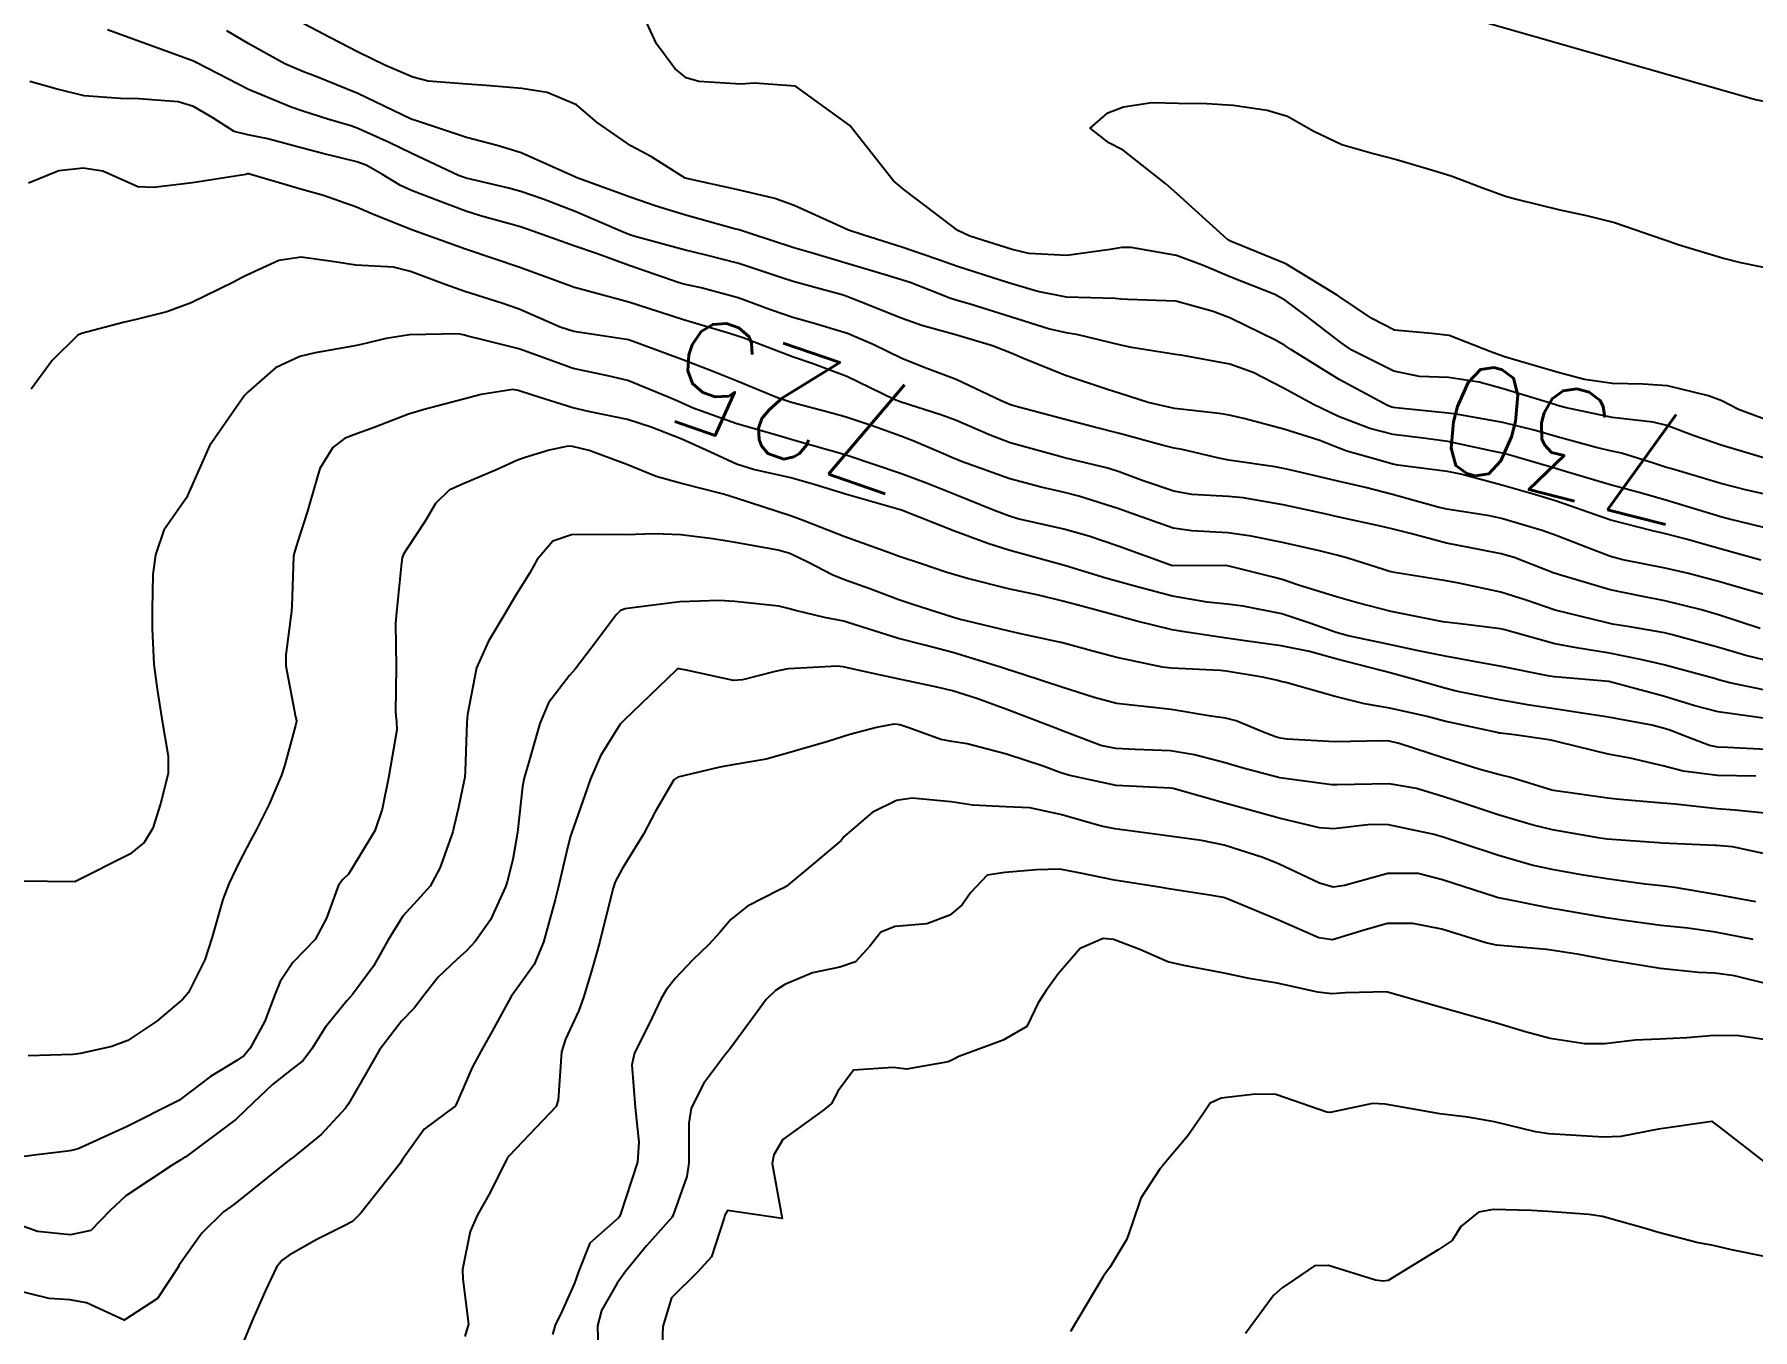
# Model space of a CAD drawing. Header units: metres. Extents: x 298520 to 308411, y 7433745 to 7450750.
# Drawn here: x 299195.5 to 299258.3, y 7449486.8 to 7449534.2 of the extents above; entities that cross this region are included whole.
import ezdxf
from ezdxf.enums import TextEntityAlignment as Align

# ---------------------------------------------------------------- set-up
doc = ezdxf.new("R2010")
doc.units = ezdxf.units.M
doc.header["$LTSCALE"] = 10
for name, color, linetype in [('Cotas', 45, 'Continuous'), ('Curvas de Nivel 1m', 11, 'Continuous'), ('Curvas de Nivel 5m', 15, 'Continuous'), ('Linha Férrea', 251, 'TRACKS')]:
    doc.layers.add(name, color=color, linetype=linetype)
doc.styles.add('Style-STANDARD', font='STANDARD.shx')
doc.linetypes.add('TRACKS', pattern='A,0.15,[130,ltypeshp.shx,S=0.25,R=0,X=0,Y=0],0.15', length=0.3)

msp = doc.modelspace()

# ---------------------------------------------------------------- linework, layer by layer
at = {"layer": 'Curvas de Nivel 1m', "flags": 128}
for points, elevation in [([(299259.003, 7449518.643), (299257.17, 7449519.189), (299256.143, 7449519.54), (299255.177, 7449519.912), (299254.677, 7449520.026), (299253.179, 7449520.201), (299251.445, 7449520.567), (299251.184, 7449520.642), (299251.085, 7449520.671), (299249.193, 7449521.252), (299248.311, 7449521.495), (299247.199, 7449521.661), (299246.13, 7449521.7), (299245.202, 7449521.897), (299243.656, 7449522.663), (299243.389, 7449522.842), (299243.216, 7449522.973), (299241.988, 7449523.92), (299241.231, 7449524.477), (299240.845, 7449524.694), (299239.239, 7449525.333), (299238.258, 7449525.74), (299237.247, 7449526.124), (299235.59, 7449526.416), (299235.249, 7449526.413), (299234.831, 7449526.348), (299233.246, 7449526.124), (299231.857, 7449526.194), (299231.248, 7449526.339), (299229.689, 7449526.826), (299229.256, 7449527.04), (299228.444, 7449527.663), (299227.278, 7449528.542), (299226.891, 7449528.864), (299225.303, 7449530.88), (299223.324, 7449532.315), (299221.823, 7449532.425), (299221.325, 7449532.393), (299219.787, 7449532.485), (299219.328, 7449532.623), (299218.909, 7449532.956), (299218.244, 7449533.869), (299217.73, 7449534.974)], 731), ([(299258.62, 7449514.983), (299257.122, 7449515.403), (299255.884, 7449515.754), (299255.127, 7449515.947), (299254.656, 7449516.055), (299253.132, 7449516.447), (299252.812, 7449516.553), (299251.141, 7449517.139), (299250.34, 7449517.387), (299249.15, 7449517.725), (299247.642, 7449518.129), (299247.157, 7449518.225), (299245.345, 7449518.453), (299245.161, 7449518.496), (299244.611, 7449518.648), (299243.474, 7449518.973), (299243.167, 7449519.087), (299242.486, 7449519.36), (299241.174, 7449519.778), (299239.718, 7449520.164), (299239.179, 7449520.287), (299238.805, 7449520.341), (299237.181, 7449520.532), (299236.211, 7449520.75), (299235.188, 7449521.081), (299234.73, 7449521.227), (299233.197, 7449521.739), (299231.653, 7449522.358), (299231.209, 7449522.548), (299230.518, 7449522.817), (299229.217, 7449523.214), (299227.937, 7449523.567), (299227.222, 7449523.815), (299225.659, 7449524.445), (299225.23, 7449524.617), (299225.031, 7449524.683), (299224.264, 7449524.89), (299223.237, 7449525.168), (299222.855, 7449525.289), (299221.246, 7449525.825), (299220.055, 7449526.137), (299219.254, 7449526.327), (299217.405, 7449526.834), (299217.261, 7449526.882), (299217.02, 7449526.982), (299215.27, 7449527.733), (299214.099, 7449528.188), (299213.277, 7449528.467), (299212.836, 7449528.585), (299211.282, 7449528.953), (299211.004, 7449529.053), (299209.291, 7449529.848), (299208.463, 7449530.251), (299207.3, 7449530.784), (299207.07, 7449530.863), (299206.227, 7449531.106), (299205.307, 7449531.405), (299204.885, 7449531.549), (299203.319, 7449532.19), (299201.432, 7449533.169), (299201.367, 7449533.204), (299201.333, 7449533.222), (299201.256, 7449533.249), (299199.34, 7449533.947), (299198.165, 7449534.381)], 728), ([(299259.129, 7449516.083), (299257.422, 7449516.497), (299257.134, 7449516.573), (299257.034, 7449516.601), (299255.143, 7449517.173), (299254.252, 7449517.428), (299253.151, 7449517.728), (299251.509, 7449518.216), (299251.159, 7449518.326), (299250.282, 7449518.583), (299249.401, 7449518.833), (299249.166, 7449518.891), (299248.8, 7449518.97), (299247.17, 7449519.316), (299246.371, 7449519.428), (299245.172, 7449519.579), (299244.315, 7449519.793), (299243.179, 7449520.237), (299242.257, 7449520.679), (299241.192, 7449521.264), (299240.051, 7449521.851), (299239.205, 7449522.149), (299237.477, 7449522.468), (299237.209, 7449522.509), (299235.6, 7449522.756), (299235.214, 7449522.842), (299233.653, 7449523.219), (299233.218, 7449523.295), (299232.572, 7449523.444), (299231.223, 7449523.863), (299229.711, 7449524.342), (299229.229, 7449524.484), (299228.965, 7449524.569), (299228.261, 7449524.845), (299227.514, 7449525.134), (299227.237, 7449525.227), (299226.726, 7449525.38), (299225.247, 7449525.818), (299223.941, 7449526.205), (299223.256, 7449526.408), (299221.667, 7449526.924), (299221.367, 7449527.031), (299221.264, 7449527.061), (299221.095, 7449527.101), (299219.269, 7449527.606), (299218.23, 7449527.923), (299217.276, 7449528.254), (299215.301, 7449528.981), (299215.283, 7449528.988), (299215.255, 7449529), (299213.291, 7449529.872), (299212.41, 7449530.149), (299211.297, 7449530.444), (299209.388, 7449531.069), (299209.303, 7449531.101), (299209.249, 7449531.125), (299207.317, 7449532.044), (299205.755, 7449532.686), (299205.329, 7449532.843), (299204.655, 7449533.127), (299203.34, 7449533.858), (299202.531, 7449534.338)], 729), ([(299259.104, 7449513.614), (299257.534, 7449514.071), (299257.11, 7449514.194), (299255.921, 7449514.512), (299255.115, 7449514.694), (299253.572, 7449514.998), (299253.119, 7449515.118), (299252.227, 7449515.453), (299251.126, 7449515.88), (299250.614, 7449516.064), (299249.132, 7449516.507), (299248.699, 7449516.604), (299247.136, 7449516.847), (299246.853, 7449516.907), (299245.144, 7449517.378), (299244.166, 7449517.637), (299243.151, 7449517.87), (299241.6, 7449518.242), (299241.159, 7449518.34), (299240.859, 7449518.394), (299239.162, 7449518.637), (299239.1, 7449518.649), (299238.796, 7449518.716), (299237.454, 7449519.024), (299237.166, 7449519.081), (299236.727, 7449519.184), (299235.171, 7449519.612), (299234.25, 7449519.85), (299233.176, 7449520.121), (299231.392, 7449520.596), (299231.181, 7449520.665), (299230.836, 7449520.813), (299229.194, 7449521.585), (299228.026, 7449522.023), (299227.205, 7449522.351), (299226.156, 7449522.871), (299225.217, 7449523.273), (299223.966, 7449523.644), (299223.222, 7449523.855), (299222.443, 7449524.13), (299221.229, 7449524.58), (299219.878, 7449524.944), (299219.235, 7449525.078), (299219.064, 7449525.124), (299217.245, 7449525.758), (299216.048, 7449526.195), (299215.255, 7449526.47), (299213.724, 7449527.015), (299213.264, 7449527.169), (299211.801, 7449527.575), (299211.27, 7449527.744), (299210.171, 7449528.163), (299209.277, 7449528.5), (299208.884, 7449528.681), (299208.224, 7449529.086), (299207.619, 7449529.428), (299207.287, 7449529.551), (299206.036, 7449529.854), (299205.292, 7449530.045), (299204.034, 7449530.394), (299203.297, 7449530.53), (299202.804, 7449530.654), (299202.019, 7449531.159), (299201.309, 7449531.575), (299200.748, 7449531.739), (299199.313, 7449531.852), (299198.647, 7449531.863), (299197.314, 7449531.965), (299196.333, 7449532.209), (299195.322, 7449532.49)], 727), ([(299259.178, 7449519.982), (299257.797, 7449520.494), (299257.188, 7449520.806), (299256.699, 7449520.997), (299255.196, 7449521.361), (299254.31, 7449521.419), (299253.196, 7449521.441), (299252.165, 7449521.594), (299251.202, 7449521.842), (299249.444, 7449522.362), (299249.21, 7449522.434), (299248.746, 7449522.605), (299247.219, 7449523.197), (299246.578, 7449523.268), (299245.22, 7449523.39), (299244.387, 7449523.815), (299243.232, 7449524.595), (299243.122, 7449524.671), (299241.244, 7449525.815), (299239.372, 7449526.588), (299239.252, 7449526.631), (299239.197, 7449526.655), (299239.112, 7449526.712), (299237.277, 7449528.375), (299236.866, 7449528.744), (299235.295, 7449529.976), (299234.776, 7449530.246), (299234.098, 7449530.778), (299234.735, 7449531.346), (299235.315, 7449531.562), (299236.347, 7449531.72), (299237.317, 7449531.688), (299238.362, 7449531.679), (299239.317, 7449531.623), (299240.569, 7449531.442), (299241.311, 7449531.22), (299242.251, 7449530.681), (299243.298, 7449530.178), (299244.485, 7449529.842), (299245.293, 7449529.628), (299246.701, 7449529.214), (299247.287, 7449529.041), (299248.41, 7449528.609), (299249.278, 7449528.298), (299249.684, 7449528.187), (299251.271, 7449527.79), (299252.245, 7449527.584), (299253.265, 7449527.331), (299255.073, 7449526.705), (299255.255, 7449526.642), (299255.63, 7449526.516), (299257.248, 7449526.024), (299257.87, 7449525.87), (299259.244, 7449525.593)], 732), ([(299258.596, 7449512.485), (299257.098, 7449512.976), (299256.439, 7449513.167), (299255.103, 7449513.492), (299254.234, 7449513.663), (299253.106, 7449513.903), (299251.222, 7449514.459), (299251.112, 7449514.489), (299251.052, 7449514.511), (299250.895, 7449514.573), (299249.599, 7449515.074), (299249.119, 7449515.215), (299248.372, 7449515.355), (299247.123, 7449515.609), (299245.805, 7449515.954), (299245.128, 7449516.128), (299244.708, 7449516.226), (299243.132, 7449516.567), (299242.668, 7449516.675), (299241.146, 7449517.008), (299239.693, 7449517.257), (299239.149, 7449517.309), (299237.808, 7449517.389), (299237.151, 7449517.503), (299236.028, 7449517.878), (299235.157, 7449518.214), (299234.741, 7449518.348), (299233.162, 7449518.725), (299232.898, 7449518.793), (299231.168, 7449519.279), (299230.438, 7449519.549), (299229.176, 7449520.099), (299228.64, 7449520.3), (299227.182, 7449520.76), (299226.929, 7449520.863), (299225.195, 7449521.697), (299223.93, 7449522.171), (299223.206, 7449522.422), (299221.912, 7449522.923), (299221.403, 7449523.115), (299221.215, 7449523.179), (299220.87, 7449523.28), (299219.221, 7449523.765), (299218.319, 7449524.059), (299217.227, 7449524.418), (299215.293, 7449524.939), (299215.232, 7449524.955), (299215.104, 7449525.001), (299213.243, 7449525.688), (299212.264, 7449526.019), (299211.252, 7449526.35), (299209.263, 7449527.07), (299207.826, 7449527.649), (299207.271, 7449527.896), (299206.066, 7449528.321), (299205.277, 7449528.541), (299203.317, 7449529.105), (299203.283, 7449529.104), (299203.23, 7449529.089), (299201.279, 7449528.775), (299199.85, 7449528.611), (299199.277, 7449528.64), (299197.994, 7449529.203), (299197.284, 7449529.318), (299196.394, 7449529.223), (299195.278, 7449528.767)], 726), ([(299259.06, 7449510.166), (299257.475, 7449510.496), (299257.065, 7449510.608), (299256.917, 7449510.65), (299255.072, 7449511.151), (299254.28, 7449511.333), (299253.078, 7449511.576), (299251.87, 7449511.773), (299251.083, 7449511.921), (299249.251, 7449512.437), (299249.091, 7449512.473), (299247.921, 7449512.612), (299247.094, 7449512.713), (299246.986, 7449512.729), (299245.098, 7449513.105), (299243.864, 7449513.422), (299243.103, 7449513.646), (299241.717, 7449514.074), (299241.109, 7449514.272), (299240.78, 7449514.365), (299239.37, 7449514.716), (299239.114, 7449514.776), (299239.053, 7449514.782), (299237.113, 7449514.773), (299237.069, 7449514.785), (299235.124, 7449515.496), (299234.043, 7449515.863), (299233.133, 7449516.118), (299231.446, 7449516.499), (299231.14, 7449516.586), (299230.555, 7449516.816), (299229.148, 7449517.388), (299228.105, 7449517.798), (299227.156, 7449518.154), (299225.244, 7449518.797), (299225.162, 7449518.824), (299225.117, 7449518.835), (299224.966, 7449518.883), (299223.544, 7449519.282), (299223.168, 7449519.393), (299222.501, 7449519.585), (299221.173, 7449519.964), (299219.58, 7449520.545), (299219.181, 7449520.719), (299219.02, 7449520.791), (299218.644, 7449520.958), (299217.191, 7449521.55), (299216.462, 7449521.72), (299215.198, 7449521.987), (299213.679, 7449522.542), (299213.208, 7449522.707), (299211.896, 7449523.04), (299211.34, 7449523.174), (299211.215, 7449523.211), (299211.006, 7449523.261), (299209.214, 7449523.218), (299208.352, 7449523.083), (299207.441, 7449522.865), (299207.209, 7449522.819), (299205.756, 7449522.563), (299205.203, 7449522.434), (299204.315, 7449522.01), (299203.31, 7449521.139), (299203.248, 7449521.074), (299203.182, 7449521.001), (299201.892, 7449519.159), (299201.146, 7449517.463), (299201.059, 7449517.256), (299200.996, 7449517.171), (299200.225, 7449516.08), (299199.921, 7449515.182), (299199.831, 7449514.457), (299199.8, 7449513.183), (299199.802, 7449512.467), (299199.862, 7449511.182), (299199.98, 7449510.26), (299200.152, 7449509.179), (299200.391, 7449507.815), (299200.388, 7449507.176), (299200.109, 7449506.076), (299199.831, 7449505.182), (299199.512, 7449504.66), (299198.983, 7449504.236), (299196.973, 7449503.22), (299194.973, 7449503.24)], 724), ([(299259.05, 7449509.154), (299258.275, 7449509.264), (299257.052, 7449509.437), (299256.199, 7449509.658), (299255.058, 7449510.012), (299253.063, 7449510.55), (299251.065, 7449510.72), (299250.893, 7449510.745), (299249.071, 7449511.106), (299248.46, 7449511.219), (299247.076, 7449511.47), (299246.035, 7449511.674), (299245.082, 7449511.884), (299243.532, 7449512.218), (299243.088, 7449512.338), (299242.129, 7449512.68), (299241.096, 7449513.014), (299239.685, 7449513.297), (299239.099, 7449513.376), (299238.375, 7449513.452), (299237.102, 7449513.667), (299235.864, 7449513.994), (299235.107, 7449514.205), (299234.668, 7449514.326), (299233.152, 7449514.789), (299233.113, 7449514.803), (299231.121, 7449515.346), (299230.352, 7449515.591), (299229.131, 7449516.037), (299227.193, 7449516.809), (299227.142, 7449516.825), (299227.024, 7449516.861), (299225.148, 7449517.39), (299224.004, 7449517.75), (299223.154, 7449517.99), (299221.788, 7449518.293), (299221.159, 7449518.491), (299220.187, 7449518.94), (299219.167, 7449519.402), (299218.045, 7449519.84), (299217.174, 7449520.123), (299215.753, 7449520.418), (299215.178, 7449520.547), (299213.707, 7449521.015), (299213.186, 7449521.192), (299212.988, 7449521.22), (299211.834, 7449521.04), (299211.181, 7449520.871), (299209.749, 7449520.492), (299209.175, 7449520.32), (299207.915, 7449519.834), (299207.168, 7449519.567), (299206.833, 7449519.437), (299206.405, 7449519.108), (299205.932, 7449518.335), (299205.577, 7449517.116), (299205.475, 7449516.779), (299205.121, 7449515.672), (299204.993, 7449515.243), (299204.968, 7449515.121), (299204.912, 7449513.305), (299204.896, 7449513.122), (299204.682, 7449511.519), (299204.682, 7449511.124), (299205.045, 7449509.258), (299205.074, 7449509.12), (299205.075, 7449509.087), (299205.041, 7449508.937), (299204.654, 7449507.497), (299204.526, 7449507.125), (299204.081, 7449506.055), (299203.621, 7449505.134), (299203.395, 7449504.73), (299202.981, 7449503.944), (299202.607, 7449503.145), (299202.39, 7449502.572), (299201.98, 7449501.155), (299201.732, 7449500.367), (299201.125, 7449499.167), (299200.92, 7449498.924), (299199.969, 7449498.123), (299198.905, 7449497.423), (299198.321, 7449497.199), (299197.177, 7449496.937), (299196.898, 7449496.901), (299195.273, 7449496.861)], 723), ([(299259.036, 7449508.049), (299257.396, 7449508.138), (299257.039, 7449508.146), (299256.738, 7449508.203), (299255.907, 7449508.517), (299255.287, 7449508.768), (299255.046, 7449508.844), (299254.635, 7449508.946), (299253.05, 7449509.238), (299252.246, 7449509.363), (299251.053, 7449509.547), (299250.155, 7449509.684), (299249.056, 7449509.873), (299247.48, 7449510.194), (299247.06, 7449510.296), (299245.906, 7449510.632), (299245.066, 7449510.86), (299244.781, 7449510.931), (299243.074, 7449511.379), (299242.113, 7449511.644), (299241.08, 7449511.855), (299239.761, 7449512.031), (299239.084, 7449512.131), (299237.452, 7449512.372), (299237.088, 7449512.439), (299235.806, 7449512.753), (299235.095, 7449512.941), (299233.652, 7449513.335), (299233.1, 7449513.487), (299232.201, 7449513.7), (299231.104, 7449513.935), (299229.615, 7449514.318), (299229.109, 7449514.461), (299228.822, 7449514.546), (299227.929, 7449514.848), (299227.117, 7449515.122), (299226.725, 7449515.258), (299225.127, 7449515.839), (299223.607, 7449516.432), (299223.138, 7449516.608), (299222.158, 7449516.92), (299221.146, 7449517.244), (299220.685, 7449517.397), (299219.151, 7449517.787), (299218.226, 7449518.037), (299217.158, 7449518.481), (299215.774, 7449518.994), (299215.164, 7449519.138), (299215.015, 7449519.151), (299214.32, 7449519.008), (299213.438, 7449518.74), (299213.159, 7449518.639), (299212.418, 7449518.294), (299211.15, 7449517.76), (299210.655, 7449517.548), (299210.155, 7449517.06), (299209.785, 7449516.411), (299209.118, 7449515.405), (299208.987, 7449515.2), (299208.935, 7449515.073), (299208.922, 7449514.884), (299208.733, 7449513.075), (299208.695, 7449512.682), (299208.725, 7449511.075), (299208.694, 7449509.43), (299208.736, 7449509.075), (299208.744, 7449508.778), (299208.456, 7449507.079), (299208.204, 7449505.883), (299207.937, 7449505.086), (299206.977, 7449503.5), (299206.777, 7449503.3), (299206.608, 7449503.104), (299206.176, 7449501.893), (299205.764, 7449501.112), (299205.363, 7449500.699), (299204.94, 7449500.266), (299204.48, 7449499.574), (299204.303, 7449499.126), (299203.917, 7449498.126), (299203.383, 7449497.135), (299203.162, 7449496.874), (299202.896, 7449496.685), (299201.939, 7449496.102), (299200.875, 7449495.296), (299200.804, 7449495.241), (299200.677, 7449495.172), (299198.864, 7449494.264), (299197.1, 7449493.461), (299196.855, 7449493.391), (299196.706, 7449493.371), (299195.59, 7449493.233), (299194.934, 7449493.157)], 722), ([(299258.428, 7449507.08), (299257.029, 7449507.107), (299255.78, 7449507.269), (299255.032, 7449507.459), (299253.838, 7449507.739), (299253.036, 7449507.893), (299251.293, 7449508.315), (299251.041, 7449508.378), (299250.878, 7449508.409), (299249.605, 7449508.592), (299249.097, 7449508.652), (299249.044, 7449508.661), (299248.969, 7449508.676), (299247.048, 7449509.095), (299246.411, 7449509.264), (299245.052, 7449509.57), (299244.128, 7449509.728), (299243.056, 7449510.001), (299241.245, 7449510.504), (299241.062, 7449510.549), (299240.951, 7449510.58), (299240.401, 7449510.7), (299239.066, 7449510.923), (299238.843, 7449510.945), (299237.067, 7449511.031), (299236.743, 7449511.068), (299235.073, 7449511.422), (299234.191, 7449511.659), (299233.08, 7449511.956), (299231.612, 7449512.278), (299231.087, 7449512.402), (299229.306, 7449512.828), (299229.093, 7449512.885), (299227.607, 7449513.361), (299227.1, 7449513.534), (299226.043, 7449513.931), (299225.107, 7449514.262), (299224.663, 7449514.441), (299223.802, 7449514.9), (299223.118, 7449515.224), (299222.684, 7449515.35), (299221.123, 7449515.63), (299220.302, 7449515.761), (299219.127, 7449515.907), (299218.148, 7449515.945), (299217.127, 7449515.907), (299216.2, 7449515.916), (299215.127, 7449515.911), (299214.451, 7449515.678), (299213.882, 7449515.012), (299213.608, 7449514.515), (299213.1, 7449513.707), (299212.69, 7449513.026), (299212.092, 7449512.02), (299211.654, 7449511.041), (299211.333, 7449509.333), (299211.311, 7449509.046), (299211.249, 7449507.27), (299211.227, 7449507.048), (299211.193, 7449506.876), (299211.006, 7449505.943), (299210.833, 7449505.214), (299210.789, 7449505.052), (299210.322, 7449503.714), (299209.969, 7449503.06), (299209.495, 7449502.537), (299208.962, 7449501.96), (299208.413, 7449501.078), (299207.888, 7449500.137), (299207.127, 7449499.097), (299206.921, 7449498.867), (299206.121, 7449497.898), (299205.643, 7449497.113), (299205.321, 7449496.692), (299204.891, 7449496.358), (299204.202, 7449495.808), (299203.495, 7449495.134), (299202.867, 7449494.54), (299201.027, 7449493.168), (299200.921, 7449493.1), (299200.852, 7449493.056), (299200.531, 7449492.855), (299198.838, 7449491.738), (299198.262, 7449491.199), (299197.558, 7449490.473), (299196.819, 7449490.31), (299195.614, 7449490.439), (299194.825, 7449490.718)], 721), ([(299258.99, 7449504.189), (299257.576, 7449504.494), (299256.994, 7449504.543), (299256.95, 7449504.544), (299254.994, 7449504.634), (299254.886, 7449504.64), (299252.996, 7449504.782), (299252.738, 7449504.812), (299251.001, 7449505.123), (299250.292, 7449505.292), (299249.009, 7449505.674), (299247.433, 7449506.2), (299247.019, 7449506.332), (299246.023, 7449506.63), (299245.025, 7449506.799), (299243.122, 7449506.767), (299243.024, 7449506.765), (299242.926, 7449506.769), (299241.026, 7449507.021), (299239.693, 7449507.374), (299239.031, 7449507.575), (299237.906, 7449507.86), (299237.036, 7449508.005), (299235.735, 7449508.053), (299235.036, 7449508.09), (299234.48, 7449508.211), (299233.043, 7449508.758), (299232.961, 7449508.791), (299231.05, 7449509.521), (299229.951, 7449509.924), (299229.057, 7449510.208), (299228.552, 7449510.332), (299227.061, 7449510.639), (299225.99, 7449510.871), (299225.066, 7449511.078), (299224.848, 7449511.102), (299223.064, 7449511.008), (299222.978, 7449510.997), (299222.576, 7449510.915), (299221.379, 7449510.607), (299221.059, 7449510.584), (299219.388, 7449510.947), (299219.064, 7449511.012), (299219.01, 7449511.004), (299218.945, 7449510.952), (299217.044, 7449509.125), (299216.972, 7449509.052), (299216.917, 7449508.981), (299216.191, 7449507.829), (299215.831, 7449506.992), (299215.623, 7449506.385), (299215.137, 7449504.999), (299215.099, 7449504.892), (299214.988, 7449504.461), (299214.639, 7449503.005), (299214.529, 7449502.567), (299214.113, 7449501.013), (299213.762, 7449500.197), (299212.923, 7449499.03), (299212.215, 7449497.732), (299211.825, 7449497.041), (299211.505, 7449496.433), (299210.9, 7449495.05), (299210.89, 7449495.033), (299210.873, 7449495.017), (299209.747, 7449494.178), (299208.956, 7449493.069), (299208.918, 7449493.003), (299208.851, 7449492.907), (299207.419, 7449491.091), (299207.122, 7449490.802), (299206.826, 7449490.639), (299205.794, 7449490.134), (299204.81, 7449489.571), (299204.551, 7449489.38), (299204.348, 7449489.127), (299203.939, 7449488.277), (299203.449, 7449487.14), (299202.766, 7449485.499)], 719), ([(299258.43, 7449502.485), (299256.975, 7449502.755), (299255.473, 7449503.018), (299254.978, 7449503.069), (299254.386, 7449503.129), (299252.981, 7449503.328), (299252.06, 7449503.481), (299250.984, 7449503.672), (299250.239, 7449503.835), (299248.989, 7449504.198), (299247.729, 7449504.613), (299246.996, 7449504.852), (299246.673, 7449504.948), (299245.003, 7449505.302), (299244.342, 7449505.311), (299243, 7449505.161), (299242.48, 7449505.196), (299241.006, 7449505.546), (299239.853, 7449505.865), (299239.014, 7449506.101), (299237.133, 7449506.627), (299237.022, 7449506.649), (299235.042, 7449506.74), (299235.023, 7449506.744), (299234.935, 7449506.761), (299233.348, 7449507.107), (299233.027, 7449507.207), (299232.375, 7449507.451), (299231.034, 7449507.89), (299229.598, 7449508.264), (299229.038, 7449508.349), (299228.632, 7449508.429), (299227.469, 7449508.854), (299227.141, 7449508.956), (299227.044, 7449508.978), (299226.918, 7449508.987), (299226.279, 7449508.868), (299225.31, 7449508.607), (299225.039, 7449508.52), (299224.5, 7449508.351), (299223.033, 7449507.919), (299222.245, 7449507.704), (299221.029, 7449507.493), (299220.555, 7449507.408), (299219.024, 7449507.042), (299218.878, 7449506.952), (299218.194, 7449505.774), (299217.761, 7449504.968), (299216.98, 7449503.69), (299216.733, 7449503.225), (299216.649, 7449502.983), (299216.312, 7449501.634), (299216.15, 7449500.988), (299215.888, 7449500.041), (299215.572, 7449498.994), (299215.4, 7449498.513), (299214.908, 7449497.467), (299214.767, 7449497.002), (299214.649, 7449495.231), (299214.569, 7449495.005), (299212.855, 7449493.201), (299212.785, 7449493.1), (299212.744, 7449493.031), (299212.105, 7449491.772), (299211.693, 7449491.041), (299211.43, 7449490.438), (299211.141, 7449489.047), (299211.157, 7449488.689), (299211.363, 7449487.044), (299211.23, 7449486.594)], 718), ([(299258.33, 7449501.108), (299256.956, 7449501.374), (299255.949, 7449501.524), (299254.959, 7449501.628), (299253.715, 7449501.789), (299252.963, 7449501.901), (299251.356, 7449502.178), (299250.968, 7449502.246), (299249.22, 7449502.596), (299249.012, 7449502.638), (299248.973, 7449502.648), (299248.902, 7449502.672), (299246.98, 7449503.294), (299246.091, 7449503.52), (299244.982, 7449503.528), (299243.395, 7449503.081), (299242.976, 7449503.02), (299242.484, 7449503.168), (299240.985, 7449503.874), (299240.402, 7449504.113), (299238.991, 7449504.559), (299238.164, 7449504.728), (299236.995, 7449504.893), (299236.824, 7449504.913), (299234.999, 7449505.155), (299234.51, 7449505.257), (299233.006, 7449505.683), (299231.889, 7449505.922), (299231.01, 7449505.965), (299229.809, 7449506.024), (299229.013, 7449506.144), (299227.588, 7449506.278), (299227.013, 7449506.199), (299226.121, 7449505.754), (299225.099, 7449504.879), (299225.056, 7449504.816), (299224.991, 7449504.732), (299223.916, 7449503.829), (299222.974, 7449503.055), (299222.89, 7449502.995), (299222.709, 7449502.913), (299221.561, 7449502.33), (299220.962, 7449501.838), (299220.542, 7449501.349), (299220.16, 7449500.938), (299219.539, 7449500.349), (299218.934, 7449499.7), (299218.599, 7449499.284), (299218.409, 7449498.958), (299217.975, 7449498.025), (299217.432, 7449496.972), (299217.34, 7449496.529), (299217.454, 7449494.971), (299217.595, 7449493.704), (299217.543, 7449492.97), (299216.927, 7449491.072), (299216.884, 7449490.979), (299216.864, 7449490.948), (299216.832, 7449490.922), (299215.805, 7449490.004), (299215.395, 7449488.994), (299215.246, 7449488.548), (299214.788, 7449487.53), (299214.538, 7449487.004), (299214.441, 7449486.666)], 717), ([(299258.933, 7449499.461), (299257.647, 7449499.781), (299256.937, 7449499.874), (299256.334, 7449499.906), (299254.938, 7449500.056), (299253.148, 7449500.34), (299252.941, 7449500.381), (299251.972, 7449500.56), (299250.945, 7449500.727), (299250.773, 7449500.745), (299248.948, 7449500.908), (299248.557, 7449500.995), (299246.956, 7449501.49), (299245.888, 7449501.701), (299244.959, 7449501.695), (299244.148, 7449501.459), (299242.949, 7449501.102), (299242.458, 7449501.167), (299240.96, 7449501.833), (299239.077, 7449502.613), (299238.972, 7449502.643), (299238.54, 7449502.724), (299236.975, 7449502.97), (299236.708, 7449503.01), (299234.978, 7449503.278), (299233.741, 7449503.54), (299232.982, 7449503.687), (299232.127, 7449503.653), (299230.98, 7449503.56), (299230.332, 7449503.464), (299229.724, 7449502.822), (299229.412, 7449502.38), (299228.96, 7449502.001), (299228.12, 7449501.684), (299226.96, 7449501.582), (299226.446, 7449501.377), (299226.04, 7449500.869), (299225.519, 7449500.3), (299224.941, 7449500.095), (299223.942, 7449499.89), (299222.931, 7449499.462), (299222.596, 7449499.245), (299222.254, 7449498.917), (299221.687, 7449498.15), (299220.905, 7449497.093), (299220.836, 7449496.998), (299220.774, 7449496.931), (299219.964, 7449495.862), (299219.507, 7449494.944), (299219.419, 7449494.393), (299219.424, 7449492.944), (299219.344, 7449492.449), (299218.833, 7449491.005), (299218.802, 7449490.95), (299217.877, 7449489.904), (299217.104, 7449488.975), (299216.799, 7449488.549), (299216.231, 7449487.544), (299216.081, 7449486.987), (299216.117, 7449485.632)], 716), ([(299258.857, 7449492.901), (299257.159, 7449494.208), (299256.872, 7449494.432), (299256.821, 7449494.45), (299254.869, 7449494.174), (299253.501, 7449493.909), (299252.866, 7449493.883), (299251.466, 7449493.965), (299250.867, 7449494.006), (299250.372, 7449494.081), (299248.871, 7449494.442), (299247.897, 7449494.61), (299246.875, 7449494.735), (299246.741, 7449494.756), (299244.879, 7449495.084), (299244.422, 7449495.113), (299242.875, 7449494.78), (299242.746, 7449494.801), (299240.884, 7449495.447), (299240.136, 7449495.45), (299238.882, 7449495.305), (299238.479, 7449495.124), (299238.214, 7449494.727), (299237.664, 7449493.933), (299236.855, 7449492.975), (299236.747, 7449492.848), (299236.653, 7449492.742), (299235.941, 7449491.65), (299235.64, 7449490.752), (299235.429, 7449490.149), (299234.808, 7449489.116), (299234.655, 7449488.912), (299234.555, 7449488.764), (299234.217, 7449488.188), (299233.37, 7449486.781)], 714), ([(299258.813, 7449489.51), (299257.544, 7449489.764), (299256.817, 7449489.929), (299256.324, 7449490.013), (299254.822, 7449490.41), (299254.437, 7449490.534), (299252.829, 7449490.977), (299252.326, 7449491.06), (299250.832, 7449491.161), (299250.215, 7449491.197), (299248.833, 7449491.24), (299248.296, 7449491.141), (299247.65, 7449490.612), (299247.33, 7449490.103), (299246.814, 7449489.762), (299244.994, 7449488.647), (299244.803, 7449488.614), (299244.527, 7449488.653), (299242.811, 7449489.188), (299242.301, 7449489.184), (299241.568, 7449488.682), (299241.108, 7449488.379), (299240.797, 7449488.099), (299239.768, 7449486.705)], 713)]:
    msp.add_lwpolyline(points, dxfattribs=dict(at, elevation=elevation))
at = {"layer": 'Curvas de Nivel 5m', "flags": 128}
for points, elevation in [([(299259.145, 7449517.308), (299258.101, 7449517.538), (299257.152, 7449517.783), (299255.36, 7449518.317), (299255.161, 7449518.374), (299254.693, 7449518.527), (299253.518, 7449518.897), (299253.167, 7449518.972), (299252.638, 7449519.086), (299251.172, 7449519.492), (299250.323, 7449519.732), (299249.177, 7449520.019), (299247.475, 7449520.322), (299247.18, 7449520.364), (299245.27, 7449520.551), (299245.182, 7449520.562), (299245.12, 7449520.578), (299244.968, 7449520.643), (299243.197, 7449521.59), (299241.426, 7449522.688), (299241.214, 7449522.827), (299240.898, 7449523.011), (299239.224, 7449523.826), (299238.588, 7449524.081), (299237.23, 7449524.448), (299235.477, 7449524.511), (299235.231, 7449524.532), (299235.014, 7449524.546), (299233.231, 7449524.6), (299232.176, 7449524.801), (299231.236, 7449525.085), (299230.846, 7449525.205), (299229.242, 7449525.722), (299228.418, 7449526.016), (299227.248, 7449526.417), (299225.789, 7449526.875), (299225.265, 7449527.055), (299224.962, 7449527.187), (299223.273, 7449527.954), (299222.569, 7449528.204), (299221.279, 7449528.507), (299219.283, 7449528.95), (299218.053, 7449529.731), (299217.295, 7449530.139), (299216.065, 7449530.992), (299215.312, 7449531.635), (299214.248, 7449532.082), (299213.321, 7449532.232), (299212.016, 7449532.346), (299211.323, 7449532.394), (299209.891, 7449532.498), (299209.327, 7449532.647), (299208.309, 7449533.08), (299207.338, 7449533.563), (299206.325, 7449534.088), (299205.348, 7449534.599)], 730), ([(299259.074, 7449511.247), (299258.07, 7449511.498), (299257.082, 7449511.789), (299255.338, 7449512.268), (299255.09, 7449512.321), (299253.819, 7449512.539), (299253.188, 7449512.643), (299253.094, 7449512.662), (299252.947, 7449512.699), (299251.099, 7449513.156), (299250.03, 7449513.514), (299249.105, 7449513.817), (299247.579, 7449514.144), (299247.109, 7449514.223), (299245.219, 7449514.532), (299245.112, 7449514.553), (299245.042, 7449514.571), (299244.822, 7449514.644), (299243.514, 7449515.061), (299243.118, 7449515.167), (299242.479, 7449515.32), (299241.127, 7449515.626), (299239.979, 7449515.858), (299239.132, 7449515.983), (299237.814, 7449516.052), (299237.134, 7449516.149), (299235.409, 7449516.757), (299235.144, 7449516.858), (299233.686, 7449517.32), (299233.15, 7449517.46), (299232.302, 7449517.648), (299231.154, 7449517.955), (299229.395, 7449518.593), (299229.161, 7449518.688), (299229.06, 7449518.73), (299228.813, 7449518.835), (299227.65, 7449519.335), (299227.169, 7449519.515), (299226.16, 7449519.883), (299225.176, 7449520.216), (299224.652, 7449520.362), (299223.181, 7449520.746), (299222.667, 7449520.915), (299221.192, 7449521.525), (299220.219, 7449521.918), (299219.203, 7449522.309), (299217.387, 7449522.977), (299217.257, 7449523.023), (299217.213, 7449523.036), (299217.143, 7449523.052), (299215.216, 7449523.34), (299214.72, 7449523.503), (299213.224, 7449524.16), (299212.581, 7449524.384), (299211.23, 7449524.801), (299210.516, 7449525.057), (299209.24, 7449525.543), (299208.628, 7449525.693), (299207.243, 7449525.77), (299206.466, 7449525.887), (299205.247, 7449526.064), (299204.437, 7449525.936), (299203.237, 7449525.397), (299203.072, 7449525.306), (299202.78, 7449525.147), (299201.225, 7449524.393), (299200.341, 7449524.059), (299199.219, 7449523.783), (299198.736, 7449523.677), (299197.214, 7449523.27), (299197.088, 7449523.212), (299196.146, 7449522.279), (299195.381, 7449521.237)], 725), ([(299259.005, 7449505.711), (299257.662, 7449505.845), (299257.014, 7449505.888), (299255.485, 7449506.054), (299255.016, 7449506.1), (299253.321, 7449506.244), (299253.019, 7449506.278), (299251.037, 7449506.555), (299250.978, 7449506.571), (299249.47, 7449507.036), (299249.028, 7449507.144), (299248.301, 7449507.337), (299247.034, 7449507.743), (299245.394, 7449508.282), (299245.04, 7449508.362), (299244.766, 7449508.37), (299243.04, 7449508.334), (299241.291, 7449508.437), (299241.041, 7449508.473), (299240.868, 7449508.519), (299240.399, 7449508.7), (299239.435, 7449509.103), (299239.048, 7449509.2), (299238.501, 7449509.273), (299237.051, 7449509.521), (299236.177, 7449509.624), (299235.053, 7449509.744), (299234.239, 7449509.957), (299233.058, 7449510.341), (299231.642, 7449510.804), (299231.066, 7449510.987), (299230.812, 7449511.067), (299229.075, 7449511.607), (299228.053, 7449511.871), (299227.082, 7449512.115), (299225.273, 7449512.695), (299225.091, 7449512.746), (299224.383, 7449512.891), (299223.325, 7449513.136), (299223.096, 7449513.204), (299222.713, 7449513.298), (299221.098, 7449513.468), (299220.529, 7449513.506), (299219.098, 7449513.453), (299217.356, 7449513.237), (299217.095, 7449513.201), (299216.929, 7449513.148), (299216.767, 7449512.983), (299216.047, 7449512.022), (299215.264, 7449510.998), (299215.172, 7449510.888), (299215.061, 7449510.763), (299214.294, 7449509.764), (299213.976, 7449509.011), (299213.564, 7449507.558), (299213.404, 7449507.024), (299213.339, 7449506.704), (299213.156, 7449505.028), (299212.983, 7449504.036), (299212.782, 7449503.225), (299212.72, 7449503.033), (299212.166, 7449501.833), (299211.607, 7449501.043), (299211.293, 7449500.701), (299210.943, 7449500.379), (299210.254, 7449499.736), (299209.732, 7449499.062), (299209.381, 7449498.602), (299208.913, 7449498.122), (299208.112, 7449497.082), (299207.668, 7449496.311), (299206.978, 7449495.098), (299206.871, 7449494.939), (299205.985, 7449493.986), (299204.914, 7449493.119), (299204.877, 7449493.096), (299204.853, 7449493.084), (299204.639, 7449492.911), (299202.836, 7449491.454), (299202.658, 7449491.329), (299202.405, 7449491.154), (299201.612, 7449490.371), (299200.804, 7449489.232), (299200.781, 7449489.193), (299200.77, 7449489.17), (299199.991, 7449487.978), (299198.783, 7449487.19), (299197.398, 7449487.82), (299196.79, 7449487.931), (299196.04, 7449487.978), (299194.793, 7449488.285)], 720), ([(299258.912, 7449497.431), (299257.815, 7449497.59), (299256.914, 7449497.595), (299255.909, 7449497.511), (299254.912, 7449497.468), (299254.022, 7449497.428), (299252.91, 7449497.291), (299252.176, 7449497.291), (299250.912, 7449497.488), (299250.051, 7449497.72), (299248.917, 7449498.058), (299246.923, 7449498.62), (299244.928, 7449499.193), (299243.432, 7449499.166), (299242.927, 7449499.125), (299242.413, 7449499.19), (299240.931, 7449499.515), (299239.911, 7449499.683), (299238.935, 7449499.898), (299237.517, 7449500.155), (299236.938, 7449500.289), (299235.916, 7449500.75), (299234.948, 7449501.114), (299234.573, 7449501.142), (299233.728, 7449500.778), (299232.934, 7449499.864), (299232.481, 7449499.241), (299232.192, 7449498.797), (299231.781, 7449497.935), (299230.909, 7449497.431), (299229.295, 7449496.834), (299229.038, 7449496.701), (299228.9, 7449496.643), (299227.385, 7449496.365), (299226.896, 7449496.428), (299225.442, 7449496.327), (299224.883, 7449495.579), (299224.641, 7449495.119), (299224.358, 7449494.888), (299222.862, 7449493.803), (299222.529, 7449493.241), (299222.465, 7449492.914), (299222.833, 7449490.91), (299220.836, 7449491.196), (299220.735, 7449491.03), (299220.711, 7449490.931), (299220.246, 7449489.501), (299219.733, 7449488.941), (299218.793, 7449488.009), (299218.467, 7449486.963), (299218.404, 7449485.317)], 715)]:
    msp.add_lwpolyline(points, dxfattribs=dict(at, elevation=elevation))
at = {"layer": 'Linha Férrea', "flags": 128}
msp.add_lwpolyline([(298729.261, 7450749.95), (298734.809, 7450730.65), (298742.343, 7450703.451), (298750.119, 7450676.237), (298757.889, 7450649.199), (298765.189, 7450623.712), (298769.985, 7450606.424), (298776.494, 7450583.287), (298783.055, 7450560.248), (298788.164, 7450542.214), (298793.821, 7450521.584), (298798.125, 7450506.606), (298804.386, 7450484.418), (298809.295, 7450466.837), (298814.551, 7450448.858), (298819.559, 7450431.225), (298826.267, 7450408.649), (298831.926, 7450389.314), (298837.135, 7450370.779), (298842.092, 7450352.398), (298847.802, 7450331.823), (298852.149, 7450316.412), (298858.34, 7450294.769), (298862.969, 7450278.965), (298867.952, 7450260.088), (298870.924, 7450249.95), (298873.722, 7450238.982), (298878.355, 7450222.697), (298882.025, 7450210.358), (298885.603, 7450197.651), (298890.189, 7450181.049), (298894.637, 7450166.006), (298898.995, 7450149.812), (298904.361, 7450131.79), (298908.122, 7450117.709), (298911.93, 7450103.946), (298916.104, 7450089.039), (298920.554, 7450073.399), (298923.212, 7450064.319), (298926.468, 7450052.577), (298930.321, 7450038.956), (298934.723, 7450023.223), (298938.252, 7450011.622), (298941.509, 7449999.193), (298944.399, 7449989.651), (298947.701, 7449977.682), (298952.335, 7449961.49), (298956.967, 7449946.581), (298961.92, 7449929.017), (298965.909, 7449915.258), (298970.082, 7449900.905), (298973.936, 7449887.787), (298977.788, 7449874.853), (298981.549, 7449862.469), (298986.366, 7449847.197), (298989.852, 7449836.37), (298994.575, 7449822.337), (298999.437, 7449807.292), (299004.068, 7449794.269), (299008.7, 7449781.657), (299013.057, 7449770.328), (299018.285, 7449757.718), (299022.322, 7449748.037), (299026.817, 7449737.63), (299031.861, 7449726.852), (299036.814, 7449716.896), (299043.096, 7449705.205), (299047.821, 7449696.534), (299054.335, 7449685.572), (299060.664, 7449675.852), (299069.469, 7449663.104), (299077.541, 7449652.872), (299085.429, 7449643.336), (299089.832, 7449637.784), (299098.728, 7449628.561), (299107.993, 7449618.793), (299117.442, 7449610.031), (299127.077, 7449601.223), (299138.453, 7449591.782), (299150.409, 7449582.651), (299162.779, 7449573.982), (299174.004, 7449567.002), (299185.962, 7449560.295), (299199.698, 7449553.222), (299213.253, 7449547.024), (299227.033, 7449541.5), (299241.999, 7449536.525), (299258.424, 7449531.831), (299277.224, 7449527.814), (299295.935, 7449525.032), (299311.589, 7449523.57), (299326.876, 7449522.883), (299340.975, 7449522.747), (299353.572, 7449523.111), (299369.274, 7449524.069), (299382.826, 7449525.211), (299396.609, 7449526.717), (299414.178, 7449529.501), (299430.969, 7449532.603), (299440.142, 7449534.839), (299451.094, 7449537.487), (299469.666, 7449542.917), (299486.963, 7449547.755), (299510.376, 7449554.83), (299531.414, 7449561.037), (299544.903, 7449564.894), (299559.186, 7449569.068), (299590.197, 7449576.665), (299616.417, 7449582.259), (299645.03, 7449585.805), (299675.251, 7449587.635), (299705.522, 7449586.259), (299732.882, 7449582.825), (299762.581, 7449576.088), (299791.888, 7449566.944), (299816.217, 7449556.896), (299840.774, 7449544.781), (299859.676, 7449534.387), (299878.529, 7449521.308), (299897.376, 7449507.135), (299919.538, 7449486.991), (299927.658, 7449478.626), (299947.133, 7449456.962), (299961.499, 7449437.961), (299971.137, 7449424.784), (299981.869, 7449408.322), (299997.595, 7449383.682), (300016.228, 7449354.96), (300035.864, 7449324.687), (300055.136, 7449295.587), (300073.232, 7449268.397), (300085.868, 7449249.95), (300089.501, 7449244.778), (300101.211, 7449227.647), (300111.197, 7449214.14), (300124.752, 7449194.736), (300135.909, 7449179.759), (300148.296, 7449162.129), (300160.805, 7449144.566), (300173.129, 7449128.481), (300185.523, 7449112.088), (300198.402, 7449095.758), (300207.462, 7449083.98), (300220.094, 7449068.515), (300233.468, 7449051.744), (300246.778, 7449035.349), (300263.478, 7449015.076), (300277.526, 7448998.444), (300292.814, 7448981.501), (300306.688, 7448964.856), (300324.623, 7448944.393), (300340.398, 7448926.517), (300357.9, 7448907.843), (300372.755, 7448891.817), (300392.041, 7448871.054), (300410.717, 7448852.066), (300427.475, 7448834.137), (300439.245, 7448822.858), (300454.898, 7448806.525), (300473.448, 7448788.164), (300493.111, 7448768.808), (300511.705, 7448749.95), (300518.198, 7448743.612), (300525.672, 7448735.984), (300530.889, 7448730.361), (300538.141, 7448723.284), (300543.771, 7448717.624), (300548.924, 7448711.903), (300554.778, 7448706.093), (300562.444, 7448698.573), (300570.483, 7448690.198), (300580.06, 7448680.508), (300590.013, 7448670.628), (300599.102, 7448661.391), (300608.565, 7448651.702), (300616.68, 7448643.32), (300625.581, 7448633.859), (300633.62, 7448625.859), (300641.21, 7448617.858), (300649.582, 7448609.897), (300659.386, 7448599.72), (300667.387, 7448591.231), (300676.098, 7448582.784), (300683.871, 7448574.669), (300691.725, 7448567.153), (300703.33, 7448554.876), (300711.744, 7448546.351), (300718.093, 7448539.767), (300726.506, 7448530.983), (300733.153, 7448523.695), (300741.152, 7448514.418), (300747.426, 7448507.242), (300750.054, 7448504.018), (300758.169, 7448493.99), (300764.854, 7448485.238), (300772.251, 7448475.55), (300781.114, 7448462.855), (300788.178, 7448452.147), (300795.99, 7448439.115), (300802.712, 7448427.661), (300809.137, 7448414.665), (300814.959, 7448402.42), (300819.763, 7448391.601), (300824.722, 7448378.533), (300829.079, 7448366.59), (300833.249, 7448353.858), (300836.592, 7448342.438), (300839.822, 7448330.572), (300842.678, 7448317.912), (300845.758, 7448304.202), (300848.387, 7448291.169), (300849.927, 7448279.903), (300851.843, 7448266.756), (300852.632, 7448254.174), (300852.974, 7448249.95), (300853.718, 7448237.64), (300853.896, 7448226.066), (300854.164, 7448215.145), (300853.836, 7448203.832), (300853.598, 7448192.905), (300852.795, 7448182.25), (300851.991, 7448170.79), (300850.801, 7448159.302), (300849.223, 7448146.768), (300848.151, 7448135.486), (300846.96, 7448124.114), (300845.442, 7448113.546), (300844.222, 7448102.204), (300842.288, 7448090.385), (300840.978, 7448078.33), (300839.608, 7448068.386), (300838.209, 7448056.39), (300836.541, 7448045.166), (300835.023, 7448032.665), (300833.535, 7448020.341), (300832.284, 7448009.205), (300831.094, 7447998.637), (300829.874, 7447985.926), (300828.432, 7447973.713), (300826.546, 7447955.639), (300825.162, 7447943.391), (300824.986, 7447942.247), (300823.836, 7447930.96), (300822.657, 7447919.829), (300821.593, 7447909.075), (300820.243, 7447895.408), (300819.533, 7447885.934), (300818.679, 7447872.07), (300818.298, 7447858.799), (300817.927, 7447851.916), (300817.786, 7447841.862), (300817.933, 7447833.489), (300818.516, 7447815.843), (300820.361, 7447795.876), (300822.449, 7447776.733), (300825.922, 7447758.996), (300827.722, 7447750.217), (300828.687, 7447743.229), (300830.467, 7447731.539), (300833.751, 7447711.152), (300838.977, 7447681.969), (300842.161, 7447664.851), (300846.249, 7447643.566), (300856.898, 7447587.933), (300861.3, 7447564.706), (300863.731, 7447552.015), (300867.081, 7447534.8), (300870.251, 7447518.153), (300879.139, 7447471.406), (300882.717, 7447452.426), (300886.196, 7447433.436), (300890.621, 7447408.952), (300893.065, 7447393.996), (300894.895, 7447382.534), (300896.018, 7447374.923), (300897.056, 7447367.88), (300898.671, 7447355.202), (300899.884, 7447344.173), (300901.155, 7447328.57), (300902.425, 7447306.17), (300902.632, 7447290.927), (300902.643, 7447274.906), (300901.209, 7447249.806), (300899.894, 7447235.454), (300897.424, 7447214.973), (300896.24, 7447207.108, -0.017609), (300893.245, 7447191.067), (300890.79, 7447180.008), (300886.347, 7447162.337), (300883.122, 7447151.267), (300877.521, 7447133.871), (300873.858, 7447123.752), (300865.532, 7447103.056), (300859.822, 7447090.388), (300850.503, 7447071.406), (300846.315, 7447063.106), (300836.805, 7447045.834), (300827.664, 7447031.197), (300815.395, 7447013.014), (300803.069, 7446996.228), (300792.968, 7446983.245), (300781.446, 7446969.292), (300759.63, 7446945.435), (300748.36, 7446933.669), (300737.301, 7446922.447), (300720.178, 7446905.644), (300707.821, 7446893.561), (300697.057, 7446883.028), (300686.376, 7446872.224), (300676.506, 7446862.329), (300660.145, 7446845.845), (300651.989, 7446837.638), (300637.917, 7446823.835), (300624.102, 7446810.419), (300614.955, 7446801.573), (300610.107, 7446796.538), (300599.124, 7446785.64, 0.017844), (300588.776, 7446774.611), (300582.973, 7446768.596), (300572.807, 7446757.15), (300570.635, 7446754.423, -0.018804), (300566.868, 7446749.902, -0.021463), (300565.197, 7446747.771, 0.014089), (300560.744, 7446742.236), (300556.818, 7446737.065), (300549.018, 7446726.402), (300544.903, 7446720.152), (300542.989, 7446717.435), (300540.702, 7446714.014), (300534.516, 7446704.131), (300528.813, 7446694.775), (300525.37, 7446688.688), (300519.775, 7446678.443, 0.017217), (300513.559, 7446666.068), (300510.115, 7446659.471), (300505.35, 7446648.44), (300501.39, 7446638.953, 0.017957), (300498.447, 7446631.125), (300492.383, 7446614.647), (300488.086, 7446600.958), (300484.889, 7446590.082), (300482.448, 7446580.533), (300479.028, 7446566.174), (300474.999, 7446546.195), (300472.245, 7446530.076), (300469.723, 7446510.133), (300467.649, 7446494.09), (300465.343, 7446472.628), (300462.509, 7446448.283), (300460.589, 7446427.75), (300458.173, 7446403.459), (300455.716, 7446377.743), (300453.679, 7446357.578), (300451.179, 7446331.957), (300448.408, 7446302.907), (300446.096, 7446278.461), (300443.948, 7446255.986), (300443.327, 7446249.95), (300441.921, 7446236.026), (300439.714, 7446214.959), (300437.145, 7446189.663), (300434.772, 7446164.489), (300432.986, 7446145.942), (300427.675, 7446092.019), (300425.457, 7446069.071), (300422.052, 7446034.05), (300420.454, 7446017.74), (300416.946, 7445981.751), (300414.159, 7445952.95), (300410.686, 7445916.311), (300408.437, 7445891.812), (300405.718, 7445868.171), (300403.766, 7445842.739), (300401.654, 7445818.651), (300400.337, 7445806.143), (300399.876, 7445801.282), (300399.266, 7445794.558)], format="xyb", dxfattribs=at)

# ---------------------------------------------------------------- texts
at = {"layer": 'Cotas', "style": 'Style-STANDARD'}
for s, rotation, p in [('725', 161.04395, (299223.255, 7449520.674, 725)), ('730', 165.57778, (299251.539, 7449519.269, 730))]:
    msp.add_text(s, height=4, rotation=rotation, dxfattribs=at).set_placement(p, align=Align.MIDDLE_CENTER)

doc.saveas('drawing.dxf')
